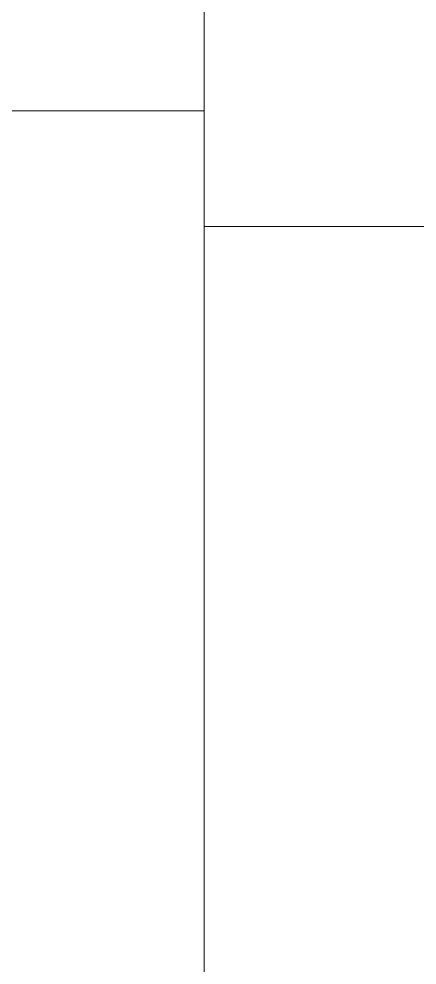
# Model space of a CAD drawing. Header units: millimetres. Extents: x -220592 to 404889, y -217665 to 38245.
# Drawn here: x -979.62 to -976.17, y -1263.78 to -1255.59 of the extents above; entities that cross this region are included whole.
import ezdxf

# ---------------------------------------------------------------- set-up
doc = ezdxf.new("R2010")
doc.units = ezdxf.units.MM
doc.linetypes.add('XKITLINE00', pattern=[0])
doc.layers.add('000 - 0_HIDE_OBJ_FRAMING_DEF_SUB_1', color=7, linetype='Continuous')

# ---------------------------------------------------------------- blocks, each defined once
blk = doc.blocks.new('*A13471')
at = {"layer": '000 - 0_HIDE_OBJ_FRAMING_DEF_SUB_1', "color": 7, "linetype": 'XKITLINE00', "lineweight": 0}
blk.add_line((-166.903352, 124.690788), (-166.903352, 152.690792), dxfattribs=at)
blk = doc.blocks.new('*A13473')
at = {"layer": '000 - 0_HIDE_OBJ_FRAMING_DEF_SUB_1', "color": 7, "linetype": 'XKITLINE00', "lineweight": 0}
blk.add_line((-166.90336, 124.690788), (-166.903358, 152.690792), dxfattribs=at)
blk = doc.blocks.new('*A13532')
at = {"layer": '000 - 0_HIDE_OBJ_FRAMING_DEF_SUB_1', "color": 7, "linetype": 'XKITLINE00', "lineweight": 0}
for q in [(-166.903349, 152.690792), (-87.063349, 151.690388)]:
    blk.add_line((-166.903349, 151.690388), q, dxfattribs=at)
blk = doc.blocks.new('*A13991')
at = {"layer": '000 - 0_HIDE_OBJ_FRAMING_DEF_SUB_1', "color": 7, "linetype": 'XKITLINE00', "lineweight": 0}
for p, q in [((-170.903349, 154.690792), (-166.903349, 154.690792)), ((-170.903349, 152.690792), (-170.903349, 154.690792)), ((-166.903349, 154.690792), (-166.903349, 152.690792)), ((-166.903349, 152.690792), (-170.903349, 152.690792))]:
    blk.add_line(p, q, dxfattribs=at)

msp = doc.modelspace()

# ---------------------------------------------------------------- block references
at = {"color": 7, "lineweight": 0}
for name in ['*A13471', '*A13473', '*A13532', '*A13991']:
    msp.add_blockref(name, (-811.109, -1409.08), dxfattribs=at)

doc.saveas('drawing.dxf')
